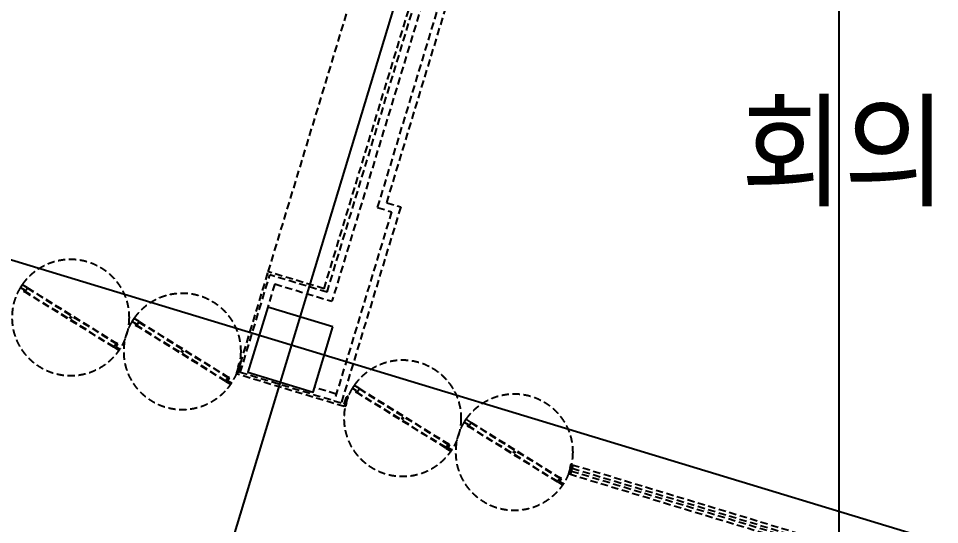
# Model space of a CAD drawing. Header units: metres. Extents: x 630750 to 860239, y 578133 to 726633.
# Drawn here: x 719663 to 729142, y 621958 to 627165 of the extents above; entities that cross this region are included whole.
import ezdxf

# ---------------------------------------------------------------- set-up
doc = ezdxf.new("R2010")
doc.units = ezdxf.units.M
doc.header["$LTSCALE"] = 300
doc.linetypes.add('HID1', pattern=[0.375, 0.25, -0.125])
for name, color, linetype in [('A-CEN-1', 1, 'Continuous'), ('A-CON', 2, 'Continuous'), ('A-TXT-S', 3, 'Continuous'), ('A-WAL-DW', 7, 'Continuous'), ('INT', 117, 'Continuous')]:
    doc.layers.add(name, color=color, linetype=linetype)
doc.styles.add('돋움', font='')
doc.styles.get('돋움').set_extended_font_data('Dotum')

msp = doc.modelspace()

# ---------------------------------------------------------------- linework, layer by layer
at = {"layer": 'A-CEN-1', "linetype": 'Continuous'}
for p, q in [((728104.4, 706258.8, 0), (728104.4, 608420.8, 0)), ((686992.6, 634572.3, 0), (741769.6, 617950.7, 0)), ((716718, 604829.5, 0), (725174.5, 632698.1, 0))]:
    msp.add_line(p, q, dxfattribs=at)
at = {"layer": 'A-CON', "elevation": 0}
msp.add_lwpolyline([(722898.1, 623990.6), (722228.2, 624193.8), (722025, 623524), (722694.8, 623320.7)], close=True, dxfattribs=at)
at = {"layer": 'A-CON'}
msp.add_lwpolyline([(722898.1, 623990.6), (722228.2, 624193.8), (722025, 623524), (722694.8, 623320.7)], close=True, dxfattribs=at)
at = {"layer": 'A-WAL-DW', "color": 251, "linetype": 'HID1'}
for p, q in [((722234.2, 624557.8), (723953.2, 630222.7)), ((724666.4, 630110.8), (722889.3, 624254.5)), ((722808.3, 624383.6), (724527.3, 630048.5)), ((722839.3, 624348), (724572.8, 630060.8)), ((723359.8, 625219.4, 0), (724576.4, 629228.9, 0)), ((723453.3, 625269.4, 0), (724626.4, 629135.4, 0)), ((721914.8, 623505.2), (722234.2, 624557.8)), ((721946, 623521.8), (722250.8, 624526.6)), ((722808.3, 624383.6), (722234.2, 624557.8)), ((722839.3, 624348), (722250.8, 624526.6)), ((719752.6, 624389.9), (720669.7, 623819.5)), ((719755.2, 624394.1), (720672.3, 623823.7)), ((722300.8, 624433.1), (722228.2, 624193.8)), ((722300.8, 624433.1), (722889.3, 624254.5)), ((720645.9, 623781.3), (719728.8, 624351.7)), ((720648.6, 623785.5), (719731.5, 624355.9)), ((720195.3, 624079.2), (720205.9, 624096.2)), ((720209.1, 624082.4), (720192.1, 624093)), ((721795.2, 623432.5), (720878.1, 624002.9)), ((721797.9, 623436.8), (720880.8, 624007.2)), ((720901.9, 624041.1), (721819, 623470.7)), ((720904.5, 624045.4), (721821.6, 623475)), ((721358.4, 623733.7), (721341.4, 623744.2)), ((721344.6, 623730.4), (721355.2, 623747.4)), ((723015.2, 623171.3), (721914.8, 623505.2)), ((722984.2, 623206.8), (721946, 623521.8)), ((722934.2, 623300.3), (722709.3, 623368.6)), ((723168.8, 623353.3), (724085.9, 622782.9)), ((723171.4, 623357.5), (724088.5, 622787.1)), ((724062.1, 622744.6), (723145, 623315)), ((724064.7, 622748.9), (723147.7, 623319.3)), ((725211.4, 622395.9), (724294.3, 622966.3)), ((725214, 622400.1), (724296.9, 622970.5)), ((724318.1, 623004.5), (725235.2, 622434.1)), ((724320.7, 623008.8), (725237.8, 622438.4)), ((724774.5, 622697), (724757.6, 622707.6)), ((724760.8, 622693.8), (724771.3, 622710.8)), ((725353.6, 622508.7), (729076, 621379.2)), ((725362.3, 622537.4), (729084.7, 621407.9)), ((725362.9, 622573.8), (729104.4, 621438.5)), ((725333.9, 622478.1), (729075.4, 621342.8))]:
    msp.add_line(p, q, dxfattribs=at)
at = {"layer": 'A-WAL-DW', "color": 251, "linetype": 'HID1', "elevation": 0}
for points in [[(723453.3, 625269.4), (723596.9, 625225.9), (722984.2, 623206.8)], [(723359.8, 625219.4), (723503.3, 625175.9), (722912.4, 623228.6)]]:
    msp.add_lwpolyline(points, dxfattribs=at)
at = {"layer": 'A-WAL-DW', "color": 251, "linetype": 'HID1'}
for points in [[(719704.3, 624425.8), (719685.8, 624396.1), (719724, 624372.3), (719716.1, 624359.6), (719728.8, 624351.7), (719755.2, 624394.1), (719704.3, 624425.8), (719685.8, 624396.1)], [(720853.6, 624077.1), (720835.1, 624047.3), (720873.3, 624023.6), (720865.4, 624010.8), (720878.1, 624002.9), (720904.5, 624045.4), (720853.6, 624077.1), (720835.1, 624047.3)], [(720672.3, 623823.7), (720645.9, 623781.3), (720696.9, 623749.6), (720704.8, 623762.3), (720666.6, 623786.1), (720685.1, 623815.8), (720672.3, 623823.7)], [(721953.4, 623598), (721943.8, 623600.9), (721946.7, 623610.4), (721932.4, 623614.8), (721920.7, 623576.5), (721925.5, 623575.1), (721908.1, 623517.7), (721917.7, 623514.7), (721920.6, 623524.3), (721930.1, 623521.4), (721953.4, 623598)], [(721951.4, 623596.9), (721935.3, 623601.8), (721929.1, 623523.4), (721913, 623528.3), (721951.4, 623596.9)], [(721821.6, 623475), (721795.2, 623432.5), (721846.2, 623400.8), (721854.1, 623413.6), (721815.9, 623437.3), (721834.4, 623467.1), (721821.6, 623475)], [(723120.5, 623389.2), (723102, 623359.5), (723140.2, 623335.7), (723132.3, 623323), (723145, 623315), (723171.4, 623357.5), (723120.5, 623389.2), (723102, 623359.5)], [(723011.5, 623193.3), (723021, 623190.4), (723018.1, 623180.8), (723032.5, 623176.5), (723044.1, 623214.7), (723039.3, 623216.2), (723056.7, 623273.6), (723047.2, 623276.5), (723044.3, 623266.9), (723034.7, 623269.9), (723011.5, 623193.3)], [(723013.5, 623194.4), (723029.5, 623189.5), (723035.8, 623267.9), (723051.8, 623263), (723013.5, 623194.4)], [(724269.8, 623040.4), (724251.3, 623010.7), (724289.5, 622987), (724281.6, 622974.2), (724294.3, 622966.3), (724320.7, 623008.8), (724269.8, 623040.4), (724251.3, 623010.7)], [(724088.5, 622787.1), (724062.1, 622744.6), (724113.1, 622713), (724121, 622725.7), (724082.8, 622749.5), (724101.2, 622779.2), (724088.5, 622787.1)], [(725369.6, 622561.4), (725360, 622564.3), (725362.9, 622573.8), (725348.5, 622578.2), (725336.9, 622539.9), (725341.7, 622538.4), (725324.3, 622481), (725333.9, 622478.1), (725336.8, 622487.7), (725346.3, 622484.8), (725369.6, 622561.4)], [(725367.6, 622560.3), (725351.5, 622565.2), (725345.3, 622486.8), (725329.2, 622491.7), (725367.6, 622560.3)], [(725237.8, 622438.4), (725211.4, 622395.9), (725262.3, 622364.2), (725270.3, 622376.9), (725232.1, 622400.7), (725250.5, 622430.4), (725237.8, 622438.4)]]:
    msp.add_lwpolyline(points, dxfattribs=at)
for points in [[(721951.4, 623596.9), (721941.8, 623599.8), (721944.7, 623609.4), (721933.4, 623612.8), (721922.7, 623577.6), (721927.5, 623576.1), (721910.1, 623518.7), (721916.6, 623516.7), (721919.5, 623526.3), (721929.1, 623523.4)], [(721935.3, 623601.8), (721913, 623528.3), (721929.1, 623523.4), (721951.4, 623596.9)], [(723013.5, 623194.4), (723023, 623191.5), (723020.1, 623181.9), (723031.4, 623178.5), (723042.1, 623213.7), (723037.3, 623215.1), (723054.7, 623272.5), (723048.2, 623274.5), (723045.3, 623265), (723035.8, 623267.9)], [(723029.5, 623189.5), (723051.8, 623263), (723035.8, 623267.9), (723013.5, 623194.4)], [(725367.6, 622560.3), (725358, 622563.2), (725360.9, 622572.8), (725349.6, 622576.2), (725338.9, 622541), (725343.7, 622539.5), (725326.3, 622482.1), (725332.8, 622480.1), (725335.7, 622489.7), (725345.3, 622486.8)], [(725351.5, 622565.2), (725329.2, 622491.7), (725345.3, 622486.8), (725367.6, 622560.3)]]:
    msp.add_lwpolyline(points, close=True, dxfattribs=at)
for centre, radius in [((720200.6, 624087.7), 600.5), ((721349.9, 623738.9), 600.5), ((720200.6, 624087.7), 7.5), ((721349.9, 623738.9), 7.5), ((723616.8, 623051.1), 600.5), ((724766.1, 622702.3), 600.5), ((724766.1, 622702.3), 7.5)]:
    msp.add_circle(centre, radius, dxfattribs=at)
at = {"layer": 'INT', "ltscale": 3}
for p, q in [((723625.3, 623045.8), (723608.3, 623056.4)), ((723611.5, 623042.6), (723622, 623059.6))]:
    msp.add_line(p, q, dxfattribs=at)
msp.add_circle((723616.8, 623051.1), 7.5, dxfattribs=at)

# ---------------------------------------------------------------- texts
at = {"layer": 'A-TXT-S', "color": 3, "style": '돋움', "width": 0.9}
msp.add_text('회의실2', height=937.5, rotation=0.00001, dxfattribs=at).set_placement((727095.7, 625332.5, 0))

doc.saveas('drawing.dxf')
